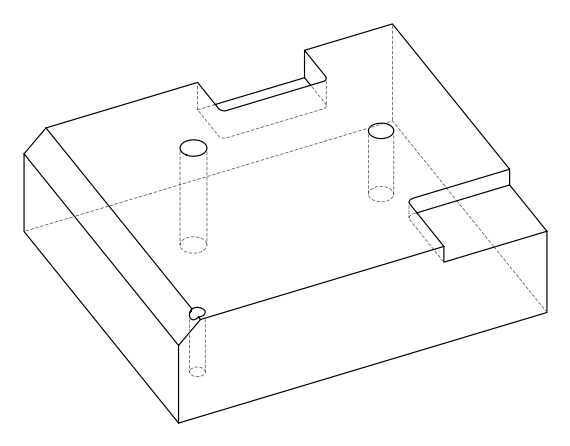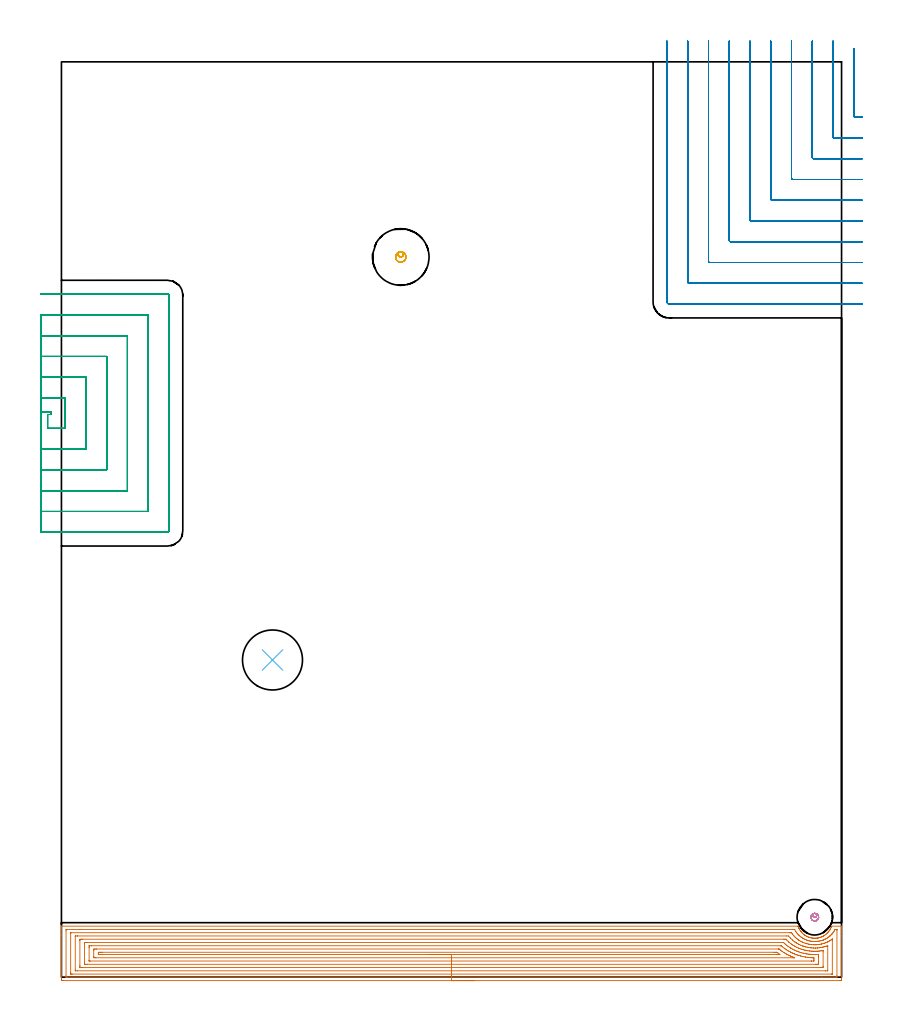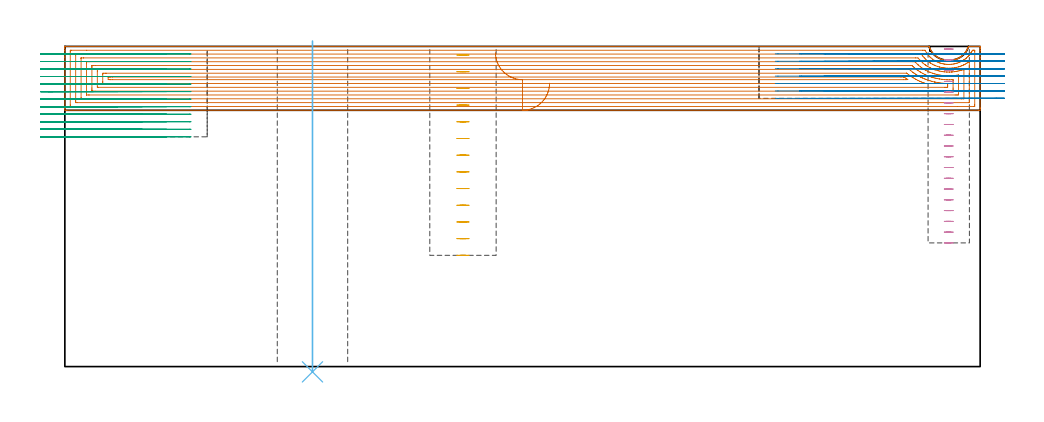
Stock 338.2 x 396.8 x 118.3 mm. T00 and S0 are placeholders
(PLAN: 6 operations, 3 tool changes, 78.5 min)
(1 AREA_MILL | FG_CHAMFER_SURFACE | UGT0205_001 | 24.48 min | 94185 mm3)
(2 MILL_CORNER_NOTCH_RECTANGULAR | CORNER_NOTCH_RECTANGULAR | NXT0201_011 | Follow Part, ap 3, ae 75% | 18.13 min | 173932 mm3)
(3 MILL_SLOT | SLOT_PARTIAL_RECTANGULAR | NXT0201_011 | Follow Part, ap 3, ae 75% | 33.05 min | 201802 mm3)
(4 MILL_BLIND_HOLE_FROM_SOLID_MATERIAL | STEP1POCKET | NXT0201_011 | Spiral | 1.21 min | 13215 mm3)
(5 MILL_BLIND_HOLE_FROM_SOLID_MATERIAL_1 | STEP1POCKET_1 | UGT0201_136 | Spiral | 1.12 min | 36392 mm3)
(6 INDEXABLE_INSERT_DRILL_THROUGH_HOLE_FROM_SOLID | STEP1HOLE | NXT0302_023 | 0.49 min | 62775 mm3)
(TOOL UGT0205_001 | Chamfer Mill 20 x 3 x 45 deg. | D20 FL50 Z2)
(TOOL NXT0201_011 | ENDMILL 12mm [2P460-1200-NA 1630] | D12 FL38 Z6)
(TOOL UGT0201_136 | Carbide End Mill 20.0 | D20 FL30 Z4)
(TOOL NXT0302_023 | Index. Insert Drill 26mm [880-D2600L32-05] | D26 PA176 FL130 Z2)
(OP 1 AREA_MILL)
G17 G21 G94 G90
T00 M6
G54
G17 G0 G90 X179.1 Y-1.5 S1061 M3
G43 Z128.3 H0
Z104.7
G94 G1 X179.062 Z103.828 F250.
X178.948 Z102.964
X178.759 Z102.112
X178.497 Z101.28
X178.163 Z100.474
X177.76 Z99.7
X177.292 Z98.964
X176.76 Z98.272
X176.171 Z97.629
X175.528 Z97.04
X174.836 Z96.509
X174.1 Z96.04
X173.326 Z95.637
X172.52 Z95.303
X171.688 Z95.041
X170.836 Z94.852
X169.972 Z94.738
X169.1 Z94.7
X0.717 Y-1.499 Z94.701
X0.624
X0.007 Y-1.491 Z94.706
X0.003 Y-0.874 Z95.323
X0. Y-0.25 Z95.948
Y18.168 Z114.364
Y20.58 Z116.775
Y21.288 Z117.488
Y21.604 Z117.804
X0.001 Y22.029 Z118.221
X0.002 Y22.041 Z118.233
X0.01 Y22.097 Z118.288
X0.177 Y22.1 Z118.3
X319.325
X319.331 Y22.096 Z118.296
X319.339 Y22.09 Z118.289
X319.352 Y22.055 Z118.255
X319.484 Y21.708 Z117.906
X319.58 Y21.474 Z117.67
X319.617 Y21.382 Z117.579
X319.701 Y21.208 Z117.406
X319.73 Y21.148 Z117.345
X319.796 Y21.027 Z117.223
X319.859 Y20.908 Z117.106
X319.974 Y20.697 Z116.896
X320.241 Y20.257 Z116.455
X320.325 Y20.133 Z116.332
X320.373 Y20.063 Z116.262
X320.478 Y19.918 Z116.118
X320.511 Y19.874 Z116.073
X320.594 Y19.775 Z115.974
X320.67 Y19.686 Z115.882
X320.938 Y19.366 Z115.566
X321.165 Y19.124 Z115.324
X321.404 Y18.892 Z115.091
X321.891 Y18.478 Z114.674
X322.025 Y18.375 Z114.574
X322.091 Y18.325 Z114.525
X322.275 Y18.196 Z114.394
X322.297 Y18.181 Z114.378
X322.382 Y18.129 Z114.326
X322.74 Y17.908 Z114.106
X323.2 Y17.651 Z113.85
X323.276 Y17.614 Z113.813
X323.332 Y17.586 Z113.785
X323.723 Y17.421 Z113.619
X324.084 Y17.284 Z113.482
X324.267 Y17.228 Z113.425
X324.529 Y17.146 Z113.345
X324.977 Y17.033 Z113.231
X325.423 Y16.95 Z113.147
X325.51 Y16.939 Z113.136
X325.87 Y16.894 Z113.09
X325.957 Y16.888 Z113.084
X326.099 Y16.878 Z113.075
X326.317 Y16.865 Z113.059
X326.509 Y16.867 Z113.05
X326.701 Y16.863 Z113.055
X326.764 Z113.054
X326.851 Y16.869 Z113.056
X327.211 Y16.883 Z113.082
X327.291 Y16.892 Z113.091
X327.657 Y16.932 Z113.131
X327.745 Y16.947 Z113.145
X328.105 Y17.007 Z113.207
X328.167 Y17.022 Z113.221
X328.55 Y17.111 Z113.309
X328.638 Y17.139 Z113.334
X328.745 Y17.169 Z113.368
X328.938 Y17.228 Z113.426
X328.999 Y17.247 Z113.444
X329.085 Y17.279 Z113.474
X329.443 Y17.406 Z113.606
X329.607 Y17.476 Z113.676
X329.864 Y17.587 Z113.785
X329.979 Y17.648 Z113.844
X330.294 Y17.81 Z114.01
X330.337 Y17.833 Z114.032
X330.788 Y18.111 Z114.31
X330.873 Y18.169 Z114.368
X331.23 Y18.413 Z114.613
X331.312 Y18.476 Z114.676
X331.32 Y18.483 Z114.683
X331.675 Y18.792 Z114.991
X331.725 Y18.835 Z115.034
X331.915 Y19.014 Z115.214
X332.123 Y19.212 Z115.409
X332.265 Y19.367 Z115.565
X332.437 Y19.575 Z115.775
X332.625 Y19.804 Z116.003
X332.809 Y20.052 Z116.251
X332.961 Y20.257 Z116.456
X333.017 Y20.34 Z116.539
X333.252 Y20.739 Z116.938
X333.404 Y21.027 Z117.226
X333.468 Y21.147 Z117.346
X333.665 Y21.589 Z117.788
X333.7 Y21.678 Z117.877
X333.816 Y21.977 Z118.172
X333.865 Y22.091 Z118.282
X333.87 Y22.097 Z118.288
X334.001 Y22.1 Z118.3
X338.023
X338.19 Y22.097 Z118.288
X338.193 Y22.032 Z118.223
X338.2 Y21.604 Z117.804
Y21.288 Z117.488
Y20.58 Z116.775
Y19.332 Z115.529
Y17.898 Z114.094
Y-0.604 Z95.593
X338.198 Y-0.874 Z95.323
X338.193 Y-1.491 Z94.706
X337.576 Y-1.5 Z94.7
X169.1
Y-0.086 Z96.114
X2.412 Y-0.085 Z96.115
X2.306 Y-0.083 Z96.117
X2.096 Y-0.079 Z96.121
X2.009 Y-0.069 Z96.131
X2.006 Y-0.038 Z96.162
X2.004 Y0.02 Z96.22
X2. Y0.431 Z96.631
X2.001 Y20.096 Z116.296
X2.008 Y20.58 Z116.78
X2.01 Y20.676 Z116.876
X2.2 Y20.682 Z116.882
X2.307 Y20.685 Z116.885
X8.087 Y20.686 Z116.886
X317.019 Y20.685 Z116.885
X317.815 Y20.679 Z116.879
X317.835 Y20.672 Z116.872
X317.872 Y20.621 Z116.821
X317.913 Y20.547 Z116.747
X318.422 Y19.686 Z115.886
X318.807 Y19.147 Z115.347
X319.105 Y18.792 Z114.992
X319.387 Y18.474 Z114.674
X319.701 Y18.155 Z114.355
X319.983 Y17.898 Z114.098
X320.594 Y17.396 Z113.596
X321.175 Y17.004 Z113.204
X321.488 Y16.813 Z113.013
X321.931 Y16.561 Z112.761
X322.382 Y16.348 Z112.548
X322.96 Y16.11 Z112.31
X323.276 Y15.997 Z112.197
X323.447 Y15.939 Z112.139
X323.877 Y15.815 Z112.015
X324.169 Y15.742 Z111.942
X324.641 Y15.639 Z111.839
X325.063 Y15.564 Z111.764
X325.227 Y15.544 Z111.744
X325.825 Y15.481 Z111.681
X325.957 Y15.471 Z111.671
X326.289 Y15.455 Z111.655
X326.616 Y15.451 Z111.651
X326.851 Y15.453 Z111.653
X327.473 Y15.488 Z111.688
X327.745 Y15.517 Z111.717
X328.267 Y15.588 Z111.788
X328.638 Y15.652 Z111.852
X329.012 Y15.736 Z111.936
X329.532 Y15.876 Z112.076
X329.712 Y15.93 Z112.13
X330.249 Y16.11 Z112.31
X330.398 Y16.165 Z112.365
X330.426 Y16.176 Z112.376
X331. Y16.43 Z112.63
X331.32 Y16.595 Z112.795
X331.587 Y16.737 Z112.937
X332.032 Y17.004 Z113.204
X332.143 Y17.074 Z113.274
X332.213 Y17.121 Z113.321
X332.67 Y17.442 Z113.642
X333.107 Y17.798 Z113.998
X333.161 Y17.844 Z114.044
X333.222 Y17.898 Z114.098
X333.623 Y18.276 Z114.476
X333.746 Y18.396 Z114.596
X334.001 Y18.667 Z114.867
X334.058 Y18.735 Z114.935
X334.105 Y18.792 Z114.992
X334.451 Y19.236 Z115.436
X334.786 Y19.686 Z115.886
X334.83 Y19.75 Z115.95
X334.895 Y19.852 Z116.052
X335.16 Y20.315 Z116.515
X335.314 Y20.58 Z116.78
X335.373 Y20.679 Z116.879
X335.577 Y20.683 Z116.883
X335.684 Y20.685 Z116.885
X335.788
X335.894 Y20.683 Z116.883
X336.104 Y20.679 Z116.879
X336.191 Y20.669 Z116.869
X336.194 Y20.638 Z116.838
X336.196 Y20.58 Z116.78
X336.2 Y20.169 Z116.369
X336.199 Y0.503 Z96.703
X336.192 Y0.02 Z96.22
X336.19 Y-0.076 Z96.124
X336. Y-0.082 Z96.118
X335.893 Y-0.085 Z96.115
X329.816 Y-0.086 Z96.114
X169.1
Y1.328 Z97.528
X4.678 Y1.329 Z97.529
X4.199 Y1.331 Z97.531
X4.04 Y1.334 Z97.534
X4.02 Y1.335 Z97.535
X4.01 Y1.371 Z97.571
X4.005 Y1.476 Z97.676
X4.002 Y1.609 Z97.809
X4. Y1.808 Z98.008
Y2.007 Z98.207
X4.001 Y18.991 Z115.191
X4.005 Y19.19 Z115.39
X4.009 Y19.246 Z115.446
X4.013 Y19.266 Z115.466
X4.021 Y19.267 Z115.467
X4.079 Y19.27 Z115.47
X4.199 Y19.271 Z115.471
X315.646
X316.126 Y19.27 Z115.47
X316.285 Y19.268 Z115.468
X316.412 Y19.264 Z115.464
X316.487 Y19.259 Z115.459
X316.818 Y18.792 Z114.992
X317.019 Y18.512 Z114.712
X317.537 Y17.898 Z114.098
X317.913 Y17.495 Z113.695
X318.433 Y17.004 Z113.204
X318.807 Y16.694 Z112.894
X319.131 Y16.432 Z112.632
X319.592 Y16.11 Z112.31
X319.701 Y16.037 Z112.237
X319.91 Y15.901 Z112.101
X320.594 Y15.51 Z111.71
X321.178 Y15.217 Z111.417
X321.488 Y15.079 Z111.279
X321.727 Y14.977 Z111.177
X322.382 Y14.732 Z110.932
X323.084 Y14.515 Z110.715
X323.276 Y14.465 Z110.665
X323.864 Y14.323 Z110.523
X324.169 Y14.26 Z110.46
X324.246 Y14.246 Z110.446
X324.696 Y14.174 Z110.374
X325.063 Y14.131 Z110.331
X325.278 Y14.108 Z110.308
X325.957 Y14.054 Z110.254
X326.239 Y14.041 Z110.241
X326.851 Y14.038 Z110.238
X327.124 Y14.049 Z110.249
X327.745 Y14.087 Z110.287
X327.958 Y14.109 Z110.309
X328.638 Y14.197 Z110.397
X328.747 Y14.213 Z110.413
X329.355 Y14.323 Z110.523
X329.499 Y14.355 Z110.555
X329.532 Y14.363 Z110.563
X330.205 Y14.544 Z110.744
X330.426 Y14.608 Z110.808
X330.881 Y14.761 Z110.961
X331.32 Y14.916 Z111.116
X331.533 Y15.004 Z111.204
X332.033 Y15.217 Z111.417
X332.213 Y15.305 Z111.505
X332.741 Y15.582 Z111.782
X333.107 Y15.795 Z111.995
X333.302 Y15.915 Z112.115
X333.608 Y16.11 Z112.31
X333.843 Y16.268 Z112.468
X334.001 Y16.376 Z112.576
X334.115 Y16.454 Z112.654
X334.184 Y16.499 Z112.699
X334.19 Y16.502 Z112.702
X334.193 Y16.49 Z112.69
X334.197 Y16.442 Z112.642
X334.199 Y16.309 Z112.509
X334.2 Y16.11 Z112.31
Y1.609 Z97.809
X334.195 Y1.41 Z97.61
X334.191 Y1.354 Z97.554
X334.187 Y1.334 Z97.534
X334.179 Y1.333 Z97.533
X334.121 Y1.33 Z97.53
X334.001 Y1.329 Z97.529
X169.1 Y1.328 Z97.528
Y2.743 Z98.943
X6.839
X6.027 Y2.749 Z98.949
X6.01 Y2.75 Z98.95
X6.007 Y2.771 Z98.971
X6.003 Y2.824 Z99.024
X6.001 Y2.933 Z99.133
X6. Y3.149 Z99.349
X6.001 Y17.665 Z113.865
X6.003 Y17.775 Z113.975
X6.007 Y17.829 Z114.029
X6.01 Y17.85 Z114.05
X6.033 Y17.852 Z114.052
X6.88 Y17.857 Z114.057
X6.921
X314.379
X315.232 Y17.85 Z114.05
X315.975 Y17.004 Z113.204
X316.126 Y16.843 Z113.043
X316.883 Y16.11 Z112.31
X317.019 Y15.993 Z112.193
X317.679 Y15.451 Z111.651
X317.913 Y15.289 Z111.489
X318.021 Y15.217 Z111.417
X318.498 Y14.906 Z111.106
X318.807 Y14.719 Z110.919
X319.501 Y14.323 Z110.523
X319.701 Y14.218 Z110.418
X319.911 Y14.112 Z110.312
X320.594 Y13.812 Z110.012
X321.439 Y13.478 Z109.678
X321.488 Y13.461 Z109.661
X321.584 Y13.429 Z109.629
X322.382 Y13.193 Z109.393
X322.701 Y13.11 Z109.31
X323.276 Y12.977 Z109.177
X323.838 Y12.866 Z109.066
X324.169 Y12.809 Z109.009
X324.878 Y12.72 Z108.92
X325.063 Y12.702 Z108.902
X325.852 Y12.64 Z108.84
X325.957 Y12.635 Z108.835
X326.764 Y12.621 Z108.821
X326.851 Y12.623 Z108.823
X327.624 Y12.656 Z108.856
X327.745 Y12.663 Z108.863
X327.885 Y12.675 Z108.875
X328.638 Y12.76 Z108.96
X329.225 Y12.842 Z109.042
X329.532 Y12.899 Z109.099
X329.983 Y12.986 Z109.186
X330.426 Y13.095 Z109.295
X330.691 Y13.164 Z109.364
X331.32 Y13.339 Z109.539
X331.388 Y13.36 Z109.56
X331.597 Y13.429 Z109.629
X332.055 Y13.587 Z109.787
X332.14 Y13.614 Z109.814
X332.154 Y13.618 Z109.818
X332.19 Y13.622 Z109.822
X332.2 Y13.443 Z109.643
Y13.413 Z109.613
X332.199 Y2.935 Z99.135
X332.197 Y2.825 Z99.025
X332.193 Y2.771 Z98.971
X332.19 Y2.749 Z98.949
X332.167 Y2.748 Z98.948
X331.32 Y2.743 Z98.943
X331.279
X169.1
Y4.157 Z100.357
X9.
X8.668 Y4.158 Z100.358
X8.102 Y4.162 Z100.362
X8.034 Y4.164 Z100.364
X8.01 Y4.181 Z100.381
X8.004 Y4.26 Z100.46
X8.002 Y4.49 Z100.69
X8. Y5.157 Z101.357
X8.001 Y15.883 Z112.083
X8.005 Y16.11 Z112.31
X8.013 Y16.436 Z112.636
X8.338 Y16.44 Z112.64
X8.668 Y16.442 Z112.642
X9.229 Y16.443 Z112.643
X313.112
X313.444 Y16.442 Z112.642
X314.01 Y16.438 Z112.638
X314.083 Y16.436 Z112.636
X314.407 Y16.11 Z112.31
X315.232 Y15.306 Z111.506
X315.333 Y15.217 Z111.417
X316.126 Y14.568 Z110.768
X316.463 Y14.323 Z110.523
X317.019 Y13.948 Z110.148
X317.338 Y13.746 Z109.946
X317.869 Y13.429 Z109.629
X317.913 Y13.403 Z109.603
X317.972 Y13.37 Z109.57
X318.807 Y12.938 Z109.138
X319.696 Y12.539 Z108.739
X319.701 Y12.537 Z108.737
X320.594 Y12.202 Z108.402
X321.085 Y12.044 Z108.244
X321.488 Y11.925 Z108.125
X322.318 Y11.705 Z107.905
X322.382 Y11.689 Z107.889
X322.593 Y11.641 Z107.841
X323.276 Y11.507 Z107.707
X323.439 Y11.478 Z107.678
X324.169 Y11.373 Z107.573
X324.475 Y11.335 Z107.535
X325.063 Y11.28 Z107.48
X325.454 Y11.25 Z107.45
X325.957 Y11.222 Z107.422
X326.383 Y11.215 Z107.415
X326.851 Y11.21 Z107.41
X327.266 Y11.226 Z107.426
X327.745 Y11.249 Z107.449
X328.114 Y11.271 Z107.471
X328.638 Y11.327 Z107.527
X328.919 Y11.36 Z107.56
X329.532 Y11.441 Z107.641
X329.706 Y11.467 Z107.667
X330.187 Y11.545 Z107.745
X330.191 Y11.506 Z107.706
X330.195 Y11.438 Z107.638
X330.2 Y10.973 Z107.173
X330.199 Y4.717 Z100.917
X330.195 Y4.49 Z100.69
X330.187 Y4.164 Z100.364
X329.862 Y4.16 Z100.36
X329.532 Y4.158 Z100.358
X328.971 Y4.157 Z100.357
X169.1
Y5.571 Z101.771
X11.162
X10.455 Y5.572 Z101.772
X10.265 Y5.574 Z101.774
X10.083 Y5.578 Z101.778
X10.01 Y5.588 Z101.788
X10.007 Y5.63 Z101.83
X10.002 Y5.837 Z102.037
X10. Y6.277 Z102.477
Y6.733 Z102.933
X10.001 Y14.323 Z110.523
X10.003 Y14.775 Z110.975
X10.01 Y14.929 Z111.129
X10.023 Y15.022 Z111.222
X10.103 Y15.024 Z111.224
X10.455 Y15.028 Z111.228
X10.643 Y15.029 Z111.229
X11.349
X312.55 Y15.028 Z111.228
X312.739
X312.914 Y15.024 Z111.224
X313.001 Y15.022 Z111.222
X313.049 Y15.008 Z111.208
X313.135 Y14.928 Z111.128
X313.444 Y14.638 Z110.838
X313.784 Y14.323 Z110.523
X314.338 Y13.868 Z110.068
X314.902 Y13.429 Z109.629
X315.232 Y13.199 Z109.399
X315.928 Y12.732 Z108.932
X316.126 Y12.614 Z108.814
X316.262 Y12.535 Z108.735
X317.019 Y12.116 Z108.316
X317.882 Y11.672 Z107.872
X317.913 Y11.658 Z107.858
X317.952 Y11.641 Z107.841
X318.807 Y11.279 Z107.479
X319.402 Y11.045 Z107.245
X319.701 Y10.937 Z107.137
X320.28 Y10.747 Z106.947
X320.594 Y10.651 Z106.851
X320.729 Y10.612 Z106.812
X321.488 Y10.42 Z106.62
X321.921 Y10.314 Z106.514
X322.382 Y10.219 Z106.419
X323.035 Y10.094 Z106.294
X323.276 Y10.057 Z106.257
X324.078 Y9.944 Z106.144
X324.169 Y9.934 Z106.134
X325.032 Y9.853 Z106.053
X325.063 Y9.851 Z106.051
X325.957 Y9.803 Z106.003
X326.008 Y9.802 Z106.002
X326.851 Y9.792 Z105.992
X326.911
X327.745 Y9.824 Z106.024
X328.179 Y9.842 Z106.042
X328.19 Y9.69 Z105.89
X328.197 Y9.4 Z105.6
X328.199 Y8.959 Z105.159
X328.2 Y8.504 Z104.704
Y6.716 Z102.916
X328.199 Y6.277 Z102.477
X328.197 Y5.825 Z102.025
X328.19 Y5.671 Z101.871
X328.177 Y5.578 Z101.778
X328.097 Y5.576 Z101.776
X327.745 Y5.572 Z101.772
X327.557 Y5.571 Z101.771
X326.851
X169.1
Y6.985 Z103.185
X12.428 Y6.986 Z103.186
X12.243 Y6.987 Z103.187
X12.058 Y6.991 Z103.191
X12.013 Y6.992 Z103.192
X12.009 Y7.026 Z103.226
X12.004 Y7.09 Z103.29
X12.001 Y7.171 Z103.371
X12. Y12.778 Z108.978
X12.004 Y13.429 Z109.629
X12.007 Y13.55 Z109.75
X12.01 Y13.604 Z109.804
X12.064 Y13.608 Z109.808
X12.243 Y13.611 Z109.811
X12.951 Y13.614 Z109.814
X13.137 Y13.615 Z109.815
X311.657 Y13.614 Z109.814
X311.843 Y13.613 Z109.813
X311.966 Y13.61 Z109.81
X312.008 Y13.608 Z109.808
X312.031 Y13.596 Z109.796
X312.55 Y13.166 Z109.366
X313.34 Y12.535 Z108.735
X313.444 Y12.456 Z108.656
X313.724 Y12.255 Z108.455
X314.338 Y11.852 Z108.052
X314.668 Y11.641 Z107.841
X315.232 Y11.314 Z107.514
X315.973 Y10.9 Z107.1
X316.126 Y10.822 Z107.022
X316.274 Y10.747 Z106.947
X316.774 Y10.502 Z106.702
X317.019 Y10.392 Z106.592
X317.651 Y10.116 Z106.316
X317.913 Y10.01 Z106.21
X318.315 Y9.853 Z106.053
X318.807 Y9.672 Z105.872
X319.08 Y9.579 Z105.779
X319.701 Y9.39 Z105.59
X320.349 Y9.205 Z105.405
X320.594 Y9.141 Z105.341
X321.321 Y8.959 Z105.159
X321.488 Y8.923 Z105.123
X321.533 Y8.914 Z105.114
X322.382 Y8.753 Z104.953
X322.632 Y8.709 Z104.909
X323.276 Y8.617 Z104.817
X323.671 Y8.564 Z104.764
X324.169 Y8.512 Z104.712
X324.662 Y8.467 Z104.667
X325.063 Y8.439 Z104.639
X325.617 Y8.405 Z104.605
X325.957 Y8.388 Z104.588
X326.063 Y8.383 Z104.583
X326.147 Y8.377 Z104.577
X326.19 Y8.372 Z104.572
X326.192 Y8.308 Z104.508
X326.197 Y8.065 Z104.265
X326.199 Y7.823 Z104.023
X326.196 Y7.171 Z103.371
X326.193 Y7.05 Z103.25
X326.19 Y6.995 Z103.195
X326.136 Y6.992 Z103.192
X325.957 Y6.989 Z103.189
X325.249 Y6.986 Z103.186
X325.063 Y6.985 Z103.185
X169.1
Y8.4 Z104.6
X14.924
X14.588 Y8.402 Z104.602
X14.031 Y8.407 Z104.607
X14.002 Y8.959 Z105.159
X14.001 Y8.989 Z105.189
Y11.67 Z107.87
X14.031 Y12.193 Z108.393
X14.368 Y12.197 Z108.397
X14.924 Y12.2 Z108.4
X15.259
X310.93
X311.014 Y12.199 Z108.399
X311.054 Y12.196 Z108.396
X311.071 Y12.194 Z108.394
X311.171 Y12.127 Z108.327
X311.657 Y11.743 Z107.943
X311.791 Y11.641 Z107.841
X312.231 Y11.319 Z107.519
X312.55 Y11.101 Z107.301
X313.086 Y10.747 Z106.947
X313.444 Y10.522 Z106.722
X313.998 Y10.193 Z106.393
X314.338 Y10.007 Z106.207
X314.625 Y9.853 Z106.053
X315.232 Y9.543 Z105.743
X315.843 Y9.241 Z105.441
X316.126 Y9.117 Z105.317
X316.494 Y8.959 Z105.159
X317.019 Y8.745 Z104.945
X317.375 Y8.603 Z104.803
X317.521 Y8.546 Z104.746
X317.631 Y8.503 Z104.703
X317.862 Y8.41 Z104.61
X317.685 Y8.404 Z104.604
X317.577 Y8.401 Z104.601
X317.32 Y8.4 Z104.6
X317.019
X169.1
Y9.814 Z106.014
X17.645
X16.75 Y9.815 Z106.015
X16.712 Y9.816 Z106.016
X16.01 Y9.853 Z106.053
X16.005 Y10.56 Z106.76
X16.01 Y10.747 Z106.947
X16.675 Y10.784 Z106.984
X16.712 Y10.785 Z106.985
X17.566 Y10.786 Z106.986
X308.936
X309.832 Y10.784 Z106.984
X309.869 Y10.781 Z106.981
X310.217 Y10.747 Z106.947
X310.763 Y10.358 Z106.558
X311.483 Y9.853 Z106.053
X310.8 Y9.816 Z106.016
X310.763 Y9.815 Z106.015
X309.908 Y9.814 Z106.014
X169.1
X168.228 Z106.052
X167.364 Z106.166
X166.512 Z106.354
X165.68 Z106.617
X164.874 Z106.951
X164.1 Z107.353
X163.364 Z107.822
X162.672 Z108.353
X162.029 Z108.943
X161.44 Z109.586
X160.908 Z110.278
X160.44 Z111.014
X160.037 Z111.788
X159.703 Z112.594
X159.441 Z113.426
X159.252 Z114.277
X159.138 Z115.142
X159.1 Z116.014
G0 Z128.3
M5
M2
(OP 2 MILL_CORNER_NOTCH_RECTANGULAR)
G17 G21 G94 G90
T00 M6
G54
G17 G0 G90 X343.5 Y402.613 S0 M3
G43 Z128.3 H1
Z115.557
G94 G1 Y399.613 F250.
Y373.394 F500.
G3 X344.094 Y372.8 R0.6
G1 X344.2
X347.2 F250.
G0 Z128.3
X334.5 Y405.8
Z115.557
G1 Y402.8
Y364.395 F500.
G3 X335.095 Y363.8 R0.6
G1 X344.2
X347.2 F250.
G0 Z128.3
X325.5 Y405.8
Z115.557
G1 Y402.8
Y355.395 F500.
G3 X326.095 Y354.8 R0.6
G1 X344.2
X347.2 F250.
G0 Z128.3
X316.5 Y405.8
Z115.557
G1 Y402.8
Y346.395 F500.
G3 X317.095 Y345.8 R0.6
G1 X344.2
X347.2 F250.
G0 Z128.3
X307.5 Y405.8
Z115.557
G1 Y402.8
Y337.395 F500.
G3 X308.095 Y336.8 R0.6
G1 X344.2
X347.2 F250.
G0 Z128.3
X298.5 Y405.8
Z115.557
G1 Y402.8
Y328.396 F500.
G3 X299.096 Y327.8 R0.6
G1 X344.2
X347.2 F250.
G0 Z128.3
X289.5 Y405.8
Z115.557
G1 Y402.8
Y319.396 F500.
G3 X290.096 Y318.8 R0.6
G1 X344.2
X347.2 F250.
G0 Z128.3
X280.5 Y405.8
Z115.557
G1 Y402.8
Y310.396 F500.
G3 X281.096 Y309.8 R0.6
G1 X344.2
X347.2 F250.
G0 Z128.3
X271.5 Y405.8
Z115.557
G1 Y402.8
Y301.396 F500.
G3 X272.096 Y300.8 R0.6
G1 X344.2
X347.2 F250.
G0 Z128.3
X262.5 Y405.8
Z115.557
G1 Y402.8
Y292.8 F500.
G3 X263.5 Y291.8 R1.
G1 X344.2
X347.2 F250.
G0 Z128.3
X343.5 Y402.613
Z112.814
G1 Y399.613
Y373.394 F500.
G3 X344.094 Y372.8 R0.6
G1 X344.2
X347.2 F250.
G0 Z128.3
X334.5 Y405.8
Z112.814
G1 Y402.8
Y364.394 F500.
G3 X335.094 Y363.8 R0.6
G1 X344.2
X347.2 F250.
G0 Z128.3
X325.5 Y405.8
Z112.814
G1 Y402.8
Y355.395 F500.
G3 X326.095 Y354.8 R0.6
G1 X344.2
X347.2 F250.
G0 Z128.3
X316.5 Y405.8
Z112.814
G1 Y402.8
Y346.395 F500.
G3 X317.095 Y345.8 R0.6
G1 X344.2
X347.2 F250.
G0 Z128.3
X307.5 Y405.8
Z112.814
G1 Y402.8
Y337.395 F500.
G3 X308.095 Y336.8 R0.6
G1 X344.2
X347.2 F250.
G0 Z128.3
X298.5 Y405.8
Z112.814
G1 Y402.8
Y328.396 F500.
G3 X299.096 Y327.8 R0.6
G1 X344.2
X347.2 F250.
G0 Z128.3
X289.5 Y405.8
Z112.814
G1 Y402.8
Y319.396 F500.
G3 X290.096 Y318.8 R0.6
G1 X344.2
X347.2 F250.
G0 Z128.3
X280.5 Y405.8
Z112.814
G1 Y402.8
Y310.396 F500.
G3 X281.096 Y309.8 R0.6
G1 X344.2
X347.2 F250.
G0 Z128.3
X271.5 Y405.8
Z112.814
G1 Y402.8
Y301.396 F500.
G3 X272.096 Y300.8 R0.6
G1 X344.2
X347.2 F250.
G0 Z128.3
X262.5 Y405.8
Z112.814
G1 Y402.8
Y292.8 F500.
G3 X263.5 Y291.8 R1.
G1 X344.2
X347.2 F250.
G0 Z128.3
X343.5 Y402.613
Z110.071
G1 Y399.613
Y373.394 F500.
G3 X344.094 Y372.8 R0.6
G1 X344.2
X347.2 F250.
G0 Z128.3
X334.5 Y405.8
Z110.071
G1 Y402.8
Y364.394 F500.
G3 X335.094 Y363.8 R0.6
G1 X344.2
X347.2 F250.
G0 Z128.3
X325.5 Y405.8
Z110.071
G1 Y402.8
Y355.395 F500.
G3 X326.095 Y354.8 R0.6
G1 X344.2
X347.2 F250.
G0 Z128.3
X316.5 Y405.8
Z110.071
G1 Y402.8
Y346.395 F500.
G3 X317.095 Y345.8 R0.6
G1 X344.2
X347.2 F250.
G0 Z128.3
X307.5 Y405.8
Z110.071
G1 Y402.8
Y337.395 F500.
G3 X308.095 Y336.8 R0.6
G1 X344.2
X347.2 F250.
G0 Z128.3
X298.5 Y405.8
Z110.071
G1 Y402.8
Y328.396 F500.
G3 X299.096 Y327.8 R0.6
G1 X344.2
X347.2 F250.
G0 Z128.3
X289.5 Y405.8
Z110.071
G1 Y402.8
Y319.396 F500.
G3 X290.096 Y318.8 R0.6
G1 X344.2
X347.2 F250.
G0 Z128.3
X280.5 Y405.8
Z110.071
G1 Y402.8
Y310.396 F500.
G3 X281.096 Y309.8 R0.6
G1 X344.2
X347.2 F250.
G0 Z128.3
X271.5 Y405.8
Z110.071
G1 Y402.8
Y301.396 F500.
G3 X272.096 Y300.8 R0.6
G1 X344.2
X347.2 F250.
G0 Z128.3
X262.5 Y405.8
Z110.071
G1 Y402.8
Y292.8 F500.
G3 X263.5 Y291.8 R1.
G1 X344.2
X347.2 F250.
G0 Z128.3
X343.5 Y402.613
Z107.329
G1 Y399.613
Y373.394 F500.
G3 X344.094 Y372.8 R0.6
G1 X344.2
X347.2 F250.
G0 Z128.3
X334.5 Y405.8
Z107.329
G1 Y402.8
Y364.394 F500.
G3 X335.094 Y363.8 R0.6
G1 X344.2
X347.2 F250.
G0 Z128.3
X325.5 Y405.8
Z107.329
G1 Y402.8
Y355.395 F500.
G3 X326.095 Y354.8 R0.6
G1 X344.2
X347.2 F250.
G0 Z128.3
X316.5 Y405.8
Z107.329
G1 Y402.8
Y346.395 F500.
G3 X317.095 Y345.8 R0.6
G1 X344.2
X347.2 F250.
G0 Z128.3
X307.5 Y405.8
Z107.329
G1 Y402.8
Y337.395 F500.
G3 X308.095 Y336.8 R0.6
G1 X344.2
X347.2 F250.
G0 Z128.3
X298.5 Y405.8
Z107.329
G1 Y402.8
Y328.396 F500.
G3 X299.096 Y327.8 R0.6
G1 X344.2
X347.2 F250.
G0 Z128.3
X289.5 Y405.8
Z107.329
G1 Y402.8
Y319.396 F500.
G3 X290.096 Y318.8 R0.6
G1 X344.2
X347.2 F250.
G0 Z128.3
X280.5 Y405.8
Z107.329
G1 Y402.8
Y310.396 F500.
G3 X281.096 Y309.8 R0.6
G1 X344.2
X347.2 F250.
G0 Z128.3
X271.5 Y405.8
Z107.329
G1 Y402.8
Y301.396 F500.
G3 X272.096 Y300.8 R0.6
G1 X344.2
X347.2 F250.
G0 Z128.3
X262.5 Y405.8
Z107.329
G1 Y402.8
Y292.8 F500.
G3 X263.5 Y291.8 R1.
G1 X344.2
X347.2 F250.
G0 Z128.3
X343.5 Y402.613
Z104.586
G1 Y399.613
Y373.394 F500.
G3 X344.094 Y372.8 R0.6
G1 X344.2
X347.2 F250.
G0 Z128.3
X334.5 Y405.8
Z104.586
G1 Y402.8
Y364.394 F500.
G3 X335.094 Y363.8 R0.6
G1 X344.2
X347.2 F250.
G0 Z128.3
X325.5 Y405.8
Z104.586
G1 Y402.8
Y355.395 F500.
G3 X326.095 Y354.8 R0.6
G1 X344.2
X347.2 F250.
G0 Z128.3
X316.5 Y405.8
Z104.586
G1 Y402.8
Y346.395 F500.
G3 X317.095 Y345.8 R0.6
G1 X344.2
X347.2 F250.
G0 Z128.3
X307.5 Y405.8
Z104.586
G1 Y402.8
Y337.395 F500.
G3 X308.095 Y336.8 R0.6
G1 X344.2
X347.2 F250.
G0 Z128.3
X298.5 Y405.8
Z104.586
G1 Y402.8
Y328.396 F500.
G3 X299.096 Y327.8 R0.6
G1 X344.2
X347.2 F250.
G0 Z128.3
X289.5 Y405.8
Z104.586
G1 Y402.8
Y319.396 F500.
G3 X290.096 Y318.8 R0.6
G1 X344.2
X347.2 F250.
G0 Z128.3
X280.5 Y405.8
Z104.586
G1 Y402.8
Y310.396 F500.
G3 X281.096 Y309.8 R0.6
G1 X344.2
X347.2 F250.
G0 Z128.3
X271.5 Y405.8
Z104.586
G1 Y402.8
Y301.396 F500.
G3 X272.096 Y300.8 R0.6
G1 X344.2
X347.2 F250.
G0 Z128.3
X262.5 Y405.8
Z104.586
G1 Y402.8
Y292.8 F500.
G3 X263.5 Y291.8 R1.
G1 X344.2
X347.2 F250.
G0 Z128.3
X343.5 Y402.613
Z101.843
G1 Y399.613
Y373.394 F500.
G3 X344.094 Y372.8 R0.6
G1 X344.2
X347.2 F250.
G0 Z128.3
X334.5 Y405.8
Z101.843
G1 Y402.8
Y364.394 F500.
G3 X335.094 Y363.8 R0.6
G1 X344.2
X347.2 F250.
G0 Z128.3
X325.5 Y405.8
Z101.843
G1 Y402.8
Y355.395 F500.
G3 X326.095 Y354.8 R0.6
G1 X344.2
X347.2 F250.
G0 Z128.3
X316.5 Y405.8
Z101.843
G1 Y402.8
Y346.395 F500.
G3 X317.095 Y345.8 R0.6
G1 X344.2
X347.2 F250.
G0 Z128.3
X307.5 Y405.8
Z101.843
G1 Y402.8
Y337.395 F500.
G3 X308.095 Y336.8 R0.6
G1 X344.2
X347.2 F250.
G0 Z128.3
X298.5 Y405.8
Z101.843
G1 Y402.8
Y328.396 F500.
G3 X299.096 Y327.8 R0.6
G1 X344.2
X347.2 F250.
G0 Z128.3
X289.5 Y405.8
Z101.843
G1 Y402.8
Y319.396 F500.
G3 X290.096 Y318.8 R0.6
G1 X344.2
X347.2 F250.
G0 Z128.3
X280.5 Y405.8
Z101.843
G1 Y402.8
Y310.396 F500.
G3 X281.096 Y309.8 R0.6
G1 X344.2
X347.2 F250.
G0 Z128.3
X271.5 Y405.8
Z101.843
G1 Y402.8
Y301.396 F500.
G3 X272.096 Y300.8 R0.6
G1 X344.2
X347.2 F250.
G0 Z128.3
X262.5 Y405.8
Z101.843
G1 Y402.8
Y292.8 F500.
G3 X263.5 Y291.8 R1.
G1 X344.2
X347.2 F250.
G0 Z128.3
X343.5 Y402.613
Z99.1
G1 Y399.613
Y373.394 F500.
G3 X344.094 Y372.8 R0.6
G1 X344.2
X347.2 F250.
G0 Z128.3
X334.5 Y405.8
Z99.1
G1 Y402.8
Y364.394 F500.
G3 X335.094 Y363.8 R0.6
G1 X344.2
X347.2 F250.
G0 Z128.3
X325.5 Y405.8
Z99.1
G1 Y402.8
Y355.395 F500.
G3 X326.095 Y354.8 R0.6
G1 X344.2
X347.2 F250.
G0 Z128.3
X316.5 Y405.8
Z99.1
G1 Y402.8
Y346.395 F500.
G3 X317.095 Y345.8 R0.6
G1 X344.2
X347.2 F250.
G0 Z128.3
X307.5 Y405.8
Z99.1
G1 Y402.8
Y337.395 F500.
G3 X308.095 Y336.8 R0.6
G1 X344.2
X347.2 F250.
G0 Z128.3
X298.5 Y405.8
Z99.1
G1 Y402.8
Y328.396 F500.
G3 X299.096 Y327.8 R0.6
G1 X344.2
X347.2 F250.
G0 Z128.3
X289.5 Y405.8
Z99.1
G1 Y402.8
Y319.396 F500.
G3 X290.096 Y318.8 R0.6
G1 X344.2
X347.2 F250.
G0 Z128.3
X280.5 Y405.8
Z99.1
G1 Y402.8
Y310.396 F500.
G3 X281.096 Y309.8 R0.6
G1 X344.2
X347.2 F250.
G0 Z128.3
X271.5 Y405.8
Z99.1
G1 Y402.8
Y301.396 F500.
G3 X272.096 Y300.8 R0.6
G1 X344.2
X347.2 F250.
G0 Z128.3
X262.5 Y405.8
Z99.1
G1 Y402.8
Y292.8 F500.
G3 X263.5 Y291.8 R1.
G1 X344.2
X347.2 F250.
G0 Z128.3
M5
M2
(OP 3 MILL_SLOT)
G17 G21 G94 G90
T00 M6
G54
G17 G0 G90 X-9. Y245.1 S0 M3
G43 Z128.3 H1
Z115.517
G94 G1 X-6. F250.
X-4.4 F500.
Y243.9
X-6.
Y237.9
X1.6
Y251.1
X-6.
X-9. F250.
Y228.9
X-6.
X10.6 F500.
Y260.1
X-6.
X-9. F250.
Y219.9
X-6.
X19.6 F500.
Y269.1
X-6.
X-9. F250.
Y210.9
X-6.
X28.6 F500.
Y278.1
X-6.
X-9. F250.
Y201.9
X-6.
X37.6 F500.
Y287.1
X-6.
X-9. F250.
Y192.9
X-6.
X46.1 F500.
G3 X46.6 Y193.4 R0.5
G1 Y295.6
G3 X46.1 Y296.1 R0.5
G1 X-6.
X-9. F250.
G0 Y245.1 Z112.733
G1 X-6.
X-4.4 F500.
Y243.9
X-6.
Y237.9
X1.6
Y251.1
X-6.
X-9. F250.
Y228.9
X-6.
X10.6 F500.
Y260.1
X-6.
X-9. F250.
Y219.9
X-6.
X19.6 F500.
Y269.1
X-6.
X-9. F250.
Y210.9
X-6.
X28.6 F500.
Y278.1
X-6.
X-9. F250.
Y201.9
X-6.
X37.6 F500.
Y287.1
X-6.
X-9. F250.
Y192.9
X-6.
X46.1 F500.
G3 X46.6 Y193.4 R0.5
G1 Y295.6
G3 X46.1 Y296.1 R0.5
G1 X-6.
X-9. F250.
G0 Y245.1 Z109.95
G1 X-6.
X-4.4 F500.
Y243.9
X-6.
Y237.9
X1.6
Y251.1
X-6.
X-9. F250.
Y228.9
X-6.
X10.6 F500.
Y260.1
X-6.
X-9. F250.
Y219.9
X-6.
X19.6 F500.
Y269.1
X-6.
X-9. F250.
Y210.9
X-6.
X28.6 F500.
Y278.1
X-6.
X-9. F250.
Y201.9
X-6.
X37.6 F500.
Y287.1
X-6.
X-9. F250.
Y192.9
X-6.
X46.1 F500.
G3 X46.6 Y193.4 R0.5
G1 Y295.6
G3 X46.1 Y296.1 R0.5
G1 X-6.
X-9. F250.
G0 Y245.1 Z107.167
G1 X-6.
X-4.4 F500.
Y243.9
X-6.
Y237.9
X1.6
Y251.1
X-6.
X-9. F250.
Y228.9
X-6.
X10.6 F500.
Y260.1
X-6.
X-9. F250.
Y219.9
X-6.
X19.6 F500.
Y269.1
X-6.
X-9. F250.
Y210.9
X-6.
X28.6 F500.
Y278.1
X-6.
X-9. F250.
Y201.9
X-6.
X37.6 F500.
Y287.1
X-6.
X-9. F250.
Y192.9
X-6.
X46.1 F500.
G3 X46.6 Y193.4 R0.5
G1 Y295.6
G3 X46.1 Y296.1 R0.5
G1 X-6.
X-9. F250.
G0 Y245.1 Z104.383
G1 X-6.
X-4.4 F500.
Y243.9
X-6.
Y237.9
X1.6
Y251.1
X-6.
X-9. F250.
Y228.9
X-6.
X10.6 F500.
Y260.1
X-6.
X-9. F250.
Y219.9
X-6.
X19.6 F500.
Y269.1
X-6.
X-9. F250.
Y210.9
X-6.
X28.6 F500.
Y278.1
X-6.
X-9. F250.
Y201.9
X-6.
X37.6 F500.
Y287.1
X-6.
X-9. F250.
Y192.9
X-6.
X46.1 F500.
G3 X46.6 Y193.4 R0.5
G1 Y295.6
G3 X46.1 Y296.1 R0.5
G1 X-6.
X-9. F250.
G0 Y245.1 Z101.6
G1 X-6.
X-4.4 F500.
Y243.9
X-6.
Y237.9
X1.6
Y251.1
X-6.
X-9. F250.
Y228.9
X-6.
X10.6 F500.
Y260.1
X-6.
X-9. F250.
Y219.9
X-6.
X19.6 F500.
Y269.1
X-6.
X-9. F250.
Y210.9
X-6.
X28.6 F500.
Y278.1
X-6.
X-9. F250.
Y201.9
X-6.
X37.6 F500.
Y287.1
X-6.
X-9. F250.
Y192.9
X-6.
X46.1 F500.
G3 X46.6 Y193.4 R0.5
G1 Y295.6
G3 X46.1 Y296.1 R0.5
G1 X-6.
X-9. F250.
G0 Y245.1 Z98.817
G1 X-6.
X-4.4 F500.
Y243.9
X-6.
Y237.9
X1.6
Y251.1
X-6.
X-9. F250.
Y228.9
X-6.
X10.6 F500.
Y260.1
X-6.
X-9. F250.
Y219.9
X-6.
X19.6 F500.
Y269.1
X-6.
X-9. F250.
Y210.9
X-6.
X28.6 F500.
Y278.1
X-6.
X-9. F250.
Y201.9
X-6.
X37.6 F500.
Y287.1
X-6.
X-9. F250.
Y192.9
X-6.
X46.1 F500.
G3 X46.6 Y193.4 R0.5
G1 Y295.6
G3 X46.1 Y296.1 R0.5
G1 X-6.
X-9. F250.
G0 Y245.1 Z96.033
G1 X-6.
X-4.4 F500.
Y243.9
X-6.
Y237.9
X1.6
Y251.1
X-6.
X-9. F250.
Y228.9
X-6.
X10.6 F500.
Y260.1
X-6.
X-9. F250.
Y219.9
X-6.
X19.6 F500.
Y269.1
X-6.
X-9. F250.
Y210.9
X-6.
X28.6 F500.
Y278.1
X-6.
X-9. F250.
Y201.9
X-6.
X37.6 F500.
Y287.1
X-6.
X-9. F250.
Y192.9
X-6.
X46.1 F500.
G3 X46.6 Y193.4 R0.5
G1 Y295.6
G3 X46.1 Y296.1 R0.5
G1 X-6.
X-9. F250.
G0 Y245.1 Z93.25
G1 X-6.
X-4.4 F500.
Y243.9
X-6.
Y237.9
X1.6
Y251.1
X-6.
X-9. F250.
Y228.9
X-6.
X10.6 F500.
Y260.1
X-6.
X-9. F250.
Y219.9
X-6.
X19.6 F500.
Y269.1
X-6.
X-9. F250.
Y210.9
X-6.
X28.6 F500.
Y278.1
X-6.
X-9. F250.
Y201.9
X-6.
X37.6 F500.
Y287.1
X-6.
X-9. F250.
Y192.9
X-6.
X46.1 F500.
G3 X46.6 Y193.4 R0.5
G1 Y295.6
G3 X46.1 Y296.1 R0.5
G1 X-6.
X-9. F250.
G0 Y245.1 Z90.467
G1 X-6.
X-4.4 F500.
Y243.9
X-6.
Y237.9
X1.6
Y251.1
X-6.
X-9. F250.
Y228.9
X-6.
X10.6 F500.
Y260.1
X-6.
X-9. F250.
Y219.9
X-6.
X19.6 F500.
Y269.1
X-6.
X-9. F250.
Y210.9
X-6.
X28.6 F500.
Y278.1
X-6.
X-9. F250.
Y201.9
X-6.
X37.6 F500.
Y287.1
X-6.
X-9. F250.
Y192.9
X-6.
X46.1 F500.
G3 X46.6 Y193.4 R0.5
G1 Y295.6
G3 X46.1 Y296.1 R0.5
G1 X-6.
X-9. F250.
G0 Y245.1 Z87.683
G1 X-6.
X-4.4 F500.
Y243.9
X-6.
Y237.9
X1.6
Y251.1
X-6.
X-9. F250.
Y228.9
X-6.
X10.6 F500.
Y260.1
X-6.
X-9. F250.
Y219.9
X-6.
X19.6 F500.
Y269.1
X-6.
X-9. F250.
Y210.9
X-6.
X28.6 F500.
Y278.1
X-6.
X-9. F250.
Y201.9
X-6.
X37.6 F500.
Y287.1
X-6.
X-9. F250.
Y192.9
X-6.
X46.1 F500.
G3 X46.6 Y193.4 R0.5
G1 Y295.6
G3 X46.1 Y296.1 R0.5
G1 X-6.
X-9. F250.
G0 Y245.1 Z84.9
G1 X-6.
X-4.4 F500.
Y243.9
X-6.
Y237.9
X1.6
Y251.1
X-6.
X-9. F250.
Y228.9
X-6.
X10.6 F500.
Y260.1
X-6.
X-9. F250.
Y219.9
X-6.
X19.6 F500.
Y269.1
X-6.
X-9. F250.
Y210.9
X-6.
X28.6 F500.
Y278.1
X-6.
X-9. F250.
Y201.9
X-6.
X37.6 F500.
Y287.1
X-6.
X-9. F250.
Y192.9
X-6.
X46.1 F500.
G3 X46.6 Y193.4 R0.5
G1 Y295.6
G3 X46.1 Y296.1 R0.5
G1 X-6.
X-9. F250.
G0 Z128.3
M5
M2
(OP 4 MILL_BLIND_HOLE_FROM_SOLID_MATERIAL)
G17 G21 G94 G90
T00 M6
G54
G17 G0 G90 X326.6 Y26. S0 M3
G43 Z128.3 H1
Z117.321
G94 G3 X327.36 Y26.89 R0.77 F250.
X326.342 Y27.63 R0.89
X324.97 Y25.742 R1.65
X326.342 Y27.63 R-1.65
X325.656 Y26.686 R0.825
X326.6 Y26. R0.825
G0 Z113.342
G3 X327.36 Y26.89 R0.77
X326.342 Y27.63 R0.89
X324.97 Y25.742 R1.65
X326.342 Y27.63 R-1.65
X325.656 Y26.686 R0.825
X326.6 Y26. R0.825
G0 Z109.363
G3 X327.36 Y26.89 R0.77
X326.342 Y27.63 R0.89
X324.97 Y25.742 R1.65
X326.342 Y27.63 R-1.65
X325.656 Y26.686 R0.825
X326.6 Y26. R0.825
G0 Z105.384
G3 X327.36 Y26.89 R0.77
X326.342 Y27.63 R0.89
X324.97 Y25.742 R1.65
X326.342 Y27.63 R-1.65
X325.656 Y26.686 R0.825
X326.6 Y26. R0.825
G0 Z101.405
G3 X327.36 Y26.89 R0.77
X326.342 Y27.63 R0.89
X324.97 Y25.742 R1.65
X326.342 Y27.63 R-1.65
X325.656 Y26.686 R0.825
X326.6 Y26. R0.825
G0 Z97.426
G3 X327.36 Y26.89 R0.77
X326.342 Y27.63 R0.89
X324.97 Y25.742 R1.65
X326.342 Y27.63 R-1.65
X325.656 Y26.686 R0.825
X326.6 Y26. R0.825
G0 Z93.447
G3 X327.36 Y26.89 R0.77
X326.342 Y27.63 R0.89
X324.97 Y25.742 R1.65
X326.342 Y27.63 R-1.65
X325.656 Y26.686 R0.825
X326.6 Y26. R0.825
G0 Z89.468
G3 X327.36 Y26.89 R0.77
X326.342 Y27.63 R0.89
X324.97 Y25.742 R1.65
X326.342 Y27.63 R-1.65
X325.656 Y26.686 R0.825
X326.6 Y26. R0.825
G0 Z85.489
G3 X327.36 Y26.89 R0.77
X326.342 Y27.63 R0.89
X324.97 Y25.742 R1.65
X326.342 Y27.63 R-1.65
X325.656 Y26.686 R0.825
X326.6 Y26. R0.825
G0 Z81.511
G3 X327.36 Y26.89 R0.77
X326.342 Y27.63 R0.89
X324.97 Y25.742 R1.65
X326.342 Y27.63 R-1.65
X325.656 Y26.686 R0.825
X326.6 Y26. R0.825
G0 Z77.532
G3 X327.36 Y26.89 R0.77
X326.342 Y27.63 R0.89
X324.97 Y25.742 R1.65
X326.342 Y27.63 R-1.65
X325.656 Y26.686 R0.825
X326.6 Y26. R0.825
G0 Z73.553
G3 X327.36 Y26.89 R0.77
X326.342 Y27.63 R0.89
X324.97 Y25.742 R1.65
X326.342 Y27.63 R-1.65
X325.656 Y26.686 R0.825
X326.6 Y26. R0.825
G0 Z69.574
G3 X327.36 Y26.89 R0.77
X326.342 Y27.63 R0.89
X324.97 Y25.742 R1.65
X326.342 Y27.63 R-1.65
X325.656 Y26.686 R0.825
X326.6 Y26. R0.825
G0 Z65.595
G3 X327.36 Y26.89 R0.77
X326.342 Y27.63 R0.89
X324.97 Y25.742 R1.65
X326.342 Y27.63 R-1.65
X325.656 Y26.686 R0.825
X326.6 Y26. R0.825
G0 Z61.616
G3 X327.36 Y26.89 R0.77
X326.342 Y27.63 R0.89
X324.97 Y25.742 R1.65
X326.342 Y27.63 R-1.65
X325.656 Y26.686 R0.825
X326.6 Y26. R0.825
G0 Z57.637
G3 X327.36 Y26.89 R0.77
X326.342 Y27.63 R0.89
X324.97 Y25.742 R1.65
X326.342 Y27.63 R-1.65
X325.656 Y26.686 R0.825
X326.6 Y26. R0.825
G0 Z53.658
G3 X327.36 Y26.89 R0.77
X326.342 Y27.63 R0.89
X324.97 Y25.742 R1.65
X326.342 Y27.63 R-1.65
X325.656 Y26.686 R0.825
X326.6 Y26. R0.825
G0 Z49.679
G3 X327.36 Y26.89 R0.77
X326.342 Y27.63 R0.89
X324.97 Y25.742 R1.65
X326.342 Y27.63 R-1.65
X325.656 Y26.686 R0.825
X326.6 Y26. R0.825
G0 Z45.7
G3 X327.36 Y26.89 R0.77
X326.342 Y27.63 R0.89
X324.97 Y25.742 R1.65
X326.342 Y27.63 R-1.65
X325.656 Y26.686 R0.825
X326.6 Y26. R0.825
G0 Z128.3
M5
M2
(OP 5 MILL_BLIND_HOLE_FROM_SOLID_MATERIAL_1)
G17 G21 G94 G90
T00 M6
G54
G17 G0 G90 X147.1 Y312.2 S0 M3
G43 Z128.3 H0
Z115.131
G94 G3 X148.225 Y313.325 R1.125 F250.
X147.1 Y314.45 R1.125
X144.85 Y312.2 R2.25
X147.1 Y314.45 R-2.25
X145.975 Y313.325 R1.125
X147.1 Y312.2 R1.125
G0 Z108.962
G3 X148.225 Y313.325 R1.125
X147.1 Y314.45 R1.125
X144.85 Y312.2 R2.25
X147.1 Y314.45 R-2.25
X145.975 Y313.325 R1.125
X147.1 Y312.2 R1.125
G0 Z102.792
G3 X148.225 Y313.325 R1.125
X147.1 Y314.45 R1.125
X144.85 Y312.2 R2.25
X147.1 Y314.45 R-2.25
X145.975 Y313.325 R1.125
X147.1 Y312.2 R1.125
G0 Z96.623
G3 X148.225 Y313.325 R1.125
X147.1 Y314.45 R1.125
X144.85 Y312.2 R2.25
X147.1 Y314.45 R-2.25
X145.975 Y313.325 R1.125
X147.1 Y312.2 R1.125
G0 Z90.454
G3 X148.225 Y313.325 R1.125
X147.1 Y314.45 R1.125
X144.85 Y312.2 R2.25
X147.1 Y314.45 R-2.25
X145.975 Y313.325 R1.125
X147.1 Y312.2 R1.125
G0 Z84.285
G3 X148.225 Y313.325 R1.125
X147.1 Y314.45 R1.125
X144.85 Y312.2 R2.25
X147.1 Y314.45 R-2.25
X145.975 Y313.325 R1.125
X147.1 Y312.2 R1.125
G0 Z78.115
G3 X148.225 Y313.325 R1.125
X147.1 Y314.45 R1.125
X144.85 Y312.2 R2.25
X147.1 Y314.45 R-2.25
X145.975 Y313.325 R1.125
X147.1 Y312.2 R1.125
G0 Z71.946
G3 X148.225 Y313.325 R1.125
X147.1 Y314.45 R1.125
X144.85 Y312.2 R2.25
X147.1 Y314.45 R-2.25
X145.975 Y313.325 R1.125
X147.1 Y312.2 R1.125
G0 Z65.777
G3 X148.225 Y313.325 R1.125
X147.1 Y314.45 R1.125
X144.85 Y312.2 R2.25
X147.1 Y314.45 R-2.25
X145.975 Y313.325 R1.125
X147.1 Y312.2 R1.125
G0 Z59.608
G3 X148.225 Y313.325 R1.125
X147.1 Y314.45 R1.125
X144.85 Y312.2 R2.25
X147.1 Y314.45 R-2.25
X145.975 Y313.325 R1.125
X147.1 Y312.2 R1.125
G0 Z53.438
G3 X148.225 Y313.325 R1.125
X147.1 Y314.45 R1.125
X144.85 Y312.2 R2.25
X147.1 Y314.45 R-2.25
X145.975 Y313.325 R1.125
X147.1 Y312.2 R1.125
G0 Z47.269
G3 X148.225 Y313.325 R1.125
X147.1 Y314.45 R1.125
X144.85 Y312.2 R2.25
X147.1 Y314.45 R-2.25
X145.975 Y313.325 R1.125
X147.1 Y312.2 R1.125
G0 Z41.1
G3 X148.225 Y313.325 R1.125
X147.1 Y314.45 R1.125
X144.85 Y312.2 R2.25
X147.1 Y314.45 R-2.25
X145.975 Y313.325 R1.125
X147.1 Y312.2 R1.125
G0 Z128.3
M5
M2
(OP 6 INDEXABLE_INSERT_DRILL_THROUGH_HOLE_FROM_SOLID)
G17 G21 G94 G90
T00 M6
G54
G17 G0 G90 X91.5 Y137.5 S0 M3
G43 Z128.3 H1
G94 G81 G98 Z-1.954 F250. R120.3
G80
M5
M2
